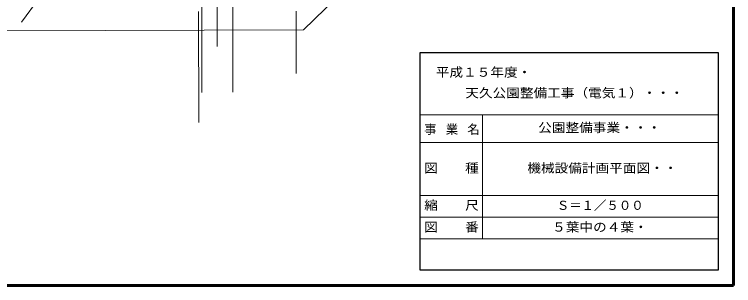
# Model space of a CAD drawing. Units: millimetres, scale not verified. Extents: x -299367 to 200937, y -138219 to 140514.
# Drawn here: x 85010 to 200937, y -138219 to -94582 of the extents above; entities that cross this region are included whole.
import ezdxf
from ezdxf.enums import TextEntityAlignment as Align

# ---------------------------------------------------------------- set-up
doc = ezdxf.new("R2010")
doc.units = ezdxf.units.MM
doc.header["$LTSCALE"] = 500
for name, color, linetype, lineweight in [('0-0_躯体', 5, 'Continuous', 60), ('1-8_配管', 4, 'Continuous', 9), ('F-0', 7, 'Continuous', 9)]:
    doc.layers.add(name, color=color, linetype=linetype, lineweight=lineweight)
doc.styles.add('ＭＳ ゴシック', font='')
doc.styles.get('ＭＳ ゴシック').set_extended_font_data('MS Gothic')

msp = doc.modelspace()

# ---------------------------------------------------------------- linework, layer by layer
at = {"layer": '0-0_躯体'}
msp.add_line((-199563.3, -138219.1), (200936.7, -138219.1), dxfattribs=at)
msp.add_lwpolyline([(200936.7, -138219.1), (200936.7, 140514.5), (-199563.3, 140514.5)], dxfattribs=at)
at = {"layer": '1-8_配管'}
for p, q in [((131622.1, -97090.2), (180181.8, -49707.9)), ((86151, -95817.3), (117797.3, -52586.8)), ((115191, -88633), (115239.6, -107132.9)), ((120190.9, -88619.9), (120239.6, -107119.9)), ((117720.1, -99724.5), (117702.1, -92855.7)), ((114705.4, -94134.3), (114752.3, -111953.8)), ((130424.2, -104093.2), (130408.3, -94087.4)), ((83613.2, -97215.8), (131622.1, -97090.2))]:
    msp.add_line(p, q, dxfattribs=at)
at = {"layer": 'F-0', "color": 3, "lineweight": 25}
for p, q in [((150436.7, -100719.1), (198436.7, -100719.1)), ((150436.7, -135719.1), (150436.7, -100719.1)), ((198436.7, -100719.1), (198436.7, -135719.1)), ((198436.7, -135719.1), (150436.7, -135719.1))]:
    msp.add_line(p, q, dxfattribs=at)
at = {"layer": 'F-0'}
for p, q in [((150436.7, -110719.1), (198436.7, -110719.1)), ((160436.7, -130719.1), (160436.7, -110719.1)), ((150436.7, -115219.1), (198436.7, -115219.1)), ((150436.7, -123719.1), (198436.7, -123719.1)), ((150436.7, -127219.1), (198436.7, -127219.1)), ((150436.7, -130719.1), (198436.7, -130719.1))]:
    msp.add_line(p, q, dxfattribs=at)

# ---------------------------------------------------------------- texts
at = {"layer": '0-0_躯体', "color": 7, "style": 'ＭＳ ゴシック', "width": 1.1}
msp.add_text('機械設備計画平面図・・', height=1466, dxfattribs=at).set_placement((167686.7, -120469.1), align=Align.BOTTOM_LEFT)
at = {"layer": '0-0_躯体', "color": 7, "style": 'ＭＳ ゴシック'}
msp.add_text('Ｓ＝１／５００', height=1466, dxfattribs=at).set_placement((172436.7, -126469.1), align=Align.BOTTOM_LEFT)
at = {"layer": 'F-0', "style": 'ＭＳ ゴシック', "width": 1.1}
for s, p in [('平成１５年度・', (152936.7, -105052.5)), ('天久公園整備工事（電気１）・・・', (157686.7, -108385.8)), ('公園整備事業・・・', (169436.7, -113969.1)), ('図\u3000\u3000種', (151061.7, -120469.1)), ('縮\u3000\u3000尺', (151061.7, -126469.1)), ('図\u3000\u3000番', (151061.7, -129969.1)), ('５葉中の４葉・', (171686.7, -129969.1))]:
    msp.add_text(s, height=1466, dxfattribs=at).set_placement(p, align=Align.BOTTOM_LEFT)
at = {"layer": 'F-0', "insert": (151061.7, -113969.1), "char_height": 1466, "attachment_point": 7, "style": 'ＭＳ ゴシック'}
msp.add_mtext('\\T1.16;事\\~業\\~名', dxfattribs=at)

doc.saveas('drawing.dxf')
